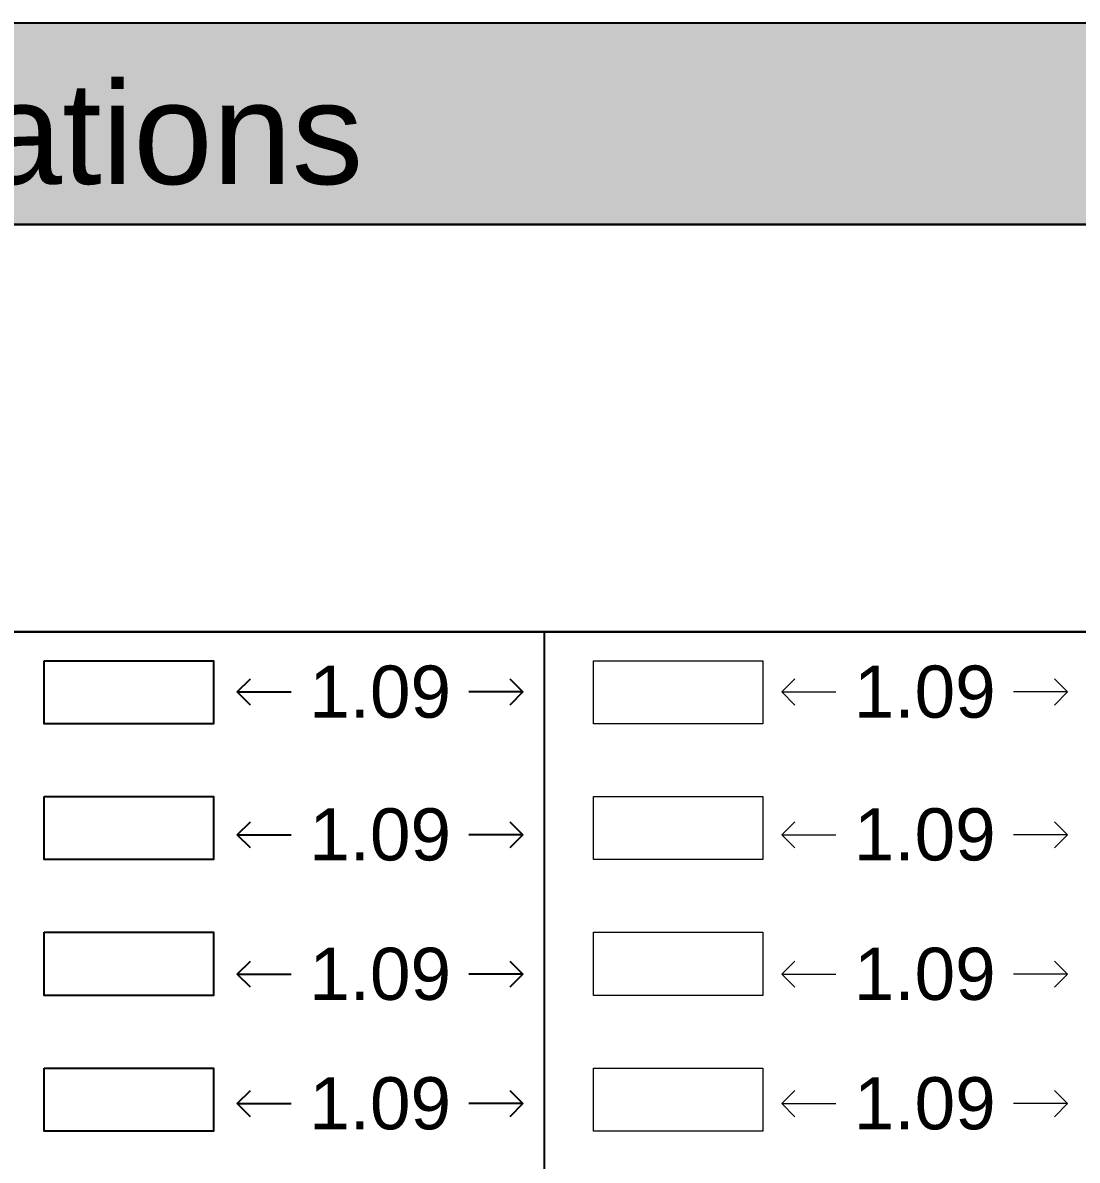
# Model space of a CAD drawing. Header units: millimetres. Extents: x -9481 to -9286, y 28719 to 28853.
# Drawn here: x -9455.52 to -9451.477, y 28758.811 to 28763.173 of the extents above; entities that cross this region are included whole.
import ezdxf

# ---------------------------------------------------------------- set-up
doc = ezdxf.new("R2010")
doc.units = ezdxf.units.MM
doc.header["$PDMODE"] = 34
doc.header["$PDSIZE"] = -15
doc.linetypes.add('CONTINULUS', pattern=[0])
doc.layers.add('BLK_1_FLR_1_REGULAR_ROOM_1', color=7, linetype='Continuous', plot=False)
doc.layers.add('BLK_1_FLR_1_REGULAR_ROOM_2', color=7, linetype='Continuous', plot=False)
for name, color, linetype in [('BLK_1_FLR_1_REGULAR_ROOM_3', 7, 'Continuous'), ('BLK_1_FLR_1_REGULAR_ROOM_4', 7, 'Continuous'), ('BLK_1_PLANTATION_GREENSTRIP', 7, 'Continuous'), ('HATCH', 7, 'Continuous')]:
    doc.layers.add(name, color=color, linetype=linetype)
for name, color, linetype, lineweight in [('BLK_1_FLR_2_REGULAR_ROOM_1', 7, 'Continuous', 0), ('BLK_1_FLR_2_REGULAR_ROOM_2', 7, 'Continuous', 0), ('BLK_1_FLR_2_REGULAR_ROOM_3', 7, 'Continuous', 0), ('BLK_1_FLR_2_REGULAR_ROOM_4', 7, 'Continuous', 0), ('PLAN', 7, 'Continuous', 40)]:
    doc.layers.add(name, color=color, linetype=linetype, lineweight=lineweight)
doc.styles.add('Arial', font='arial.ttf', dxfattribs={"height": 0.2})
doc.styles.get("Standard").update_dxf_attribs({"font": 'arial.ttf', "height": 0.25})
doc.styles.add('style2', font='arial.ttf', dxfattribs={"height": 0.3})
doc.dimstyles.new('INT DIM', dxfattribs={"dimtxt": 0.3, "dimasz": 0.1, "dimexe": 0.18, "dimexo": 0.0625, "dimgap": 0.09, "dimtad": 0, "dimzin": 0, "dimdsep": 46, "dimtxsty": 'style2', "dimblk": 'OPEN90', "dimcen": 0.09, "dimse1": 1, "dimse2": 1, "dimclrd": 250, "dimclrt": 256, "dimadec": 0, "dimazin": 0, "dimtfac": 1, "dimtofl": 0, "dimtmove": 0, "dimatfit": 3, "dimfxl": 0.18, "dimtolj": 1, "dimtzin": 0, "dimlwd": -1, "dimarcsym": 0})

# ---------------------------------------------------------------- blocks, each defined once
blk = doc.blocks.new('H3')
at = {"layer": 'HATCH', "linetype": 'CONTINULUS', "ltscale": 0.05}
h = blk.add_hatch(color=241, dxfattribs=at)
h.dxf.hatch_style = 1
h.paths.add_polyline_path([(-9435.4551, 28800.3378), (-9435.4551, 28799.5645), (-9396.4272, 28799.5645), (-9396.4272, 28800.3378)])
blk.add_lwpolyline([(-9435.4551, 28800.3378), (-9396.4272, 28800.3378), (-9396.4272, 28799.5645), (-9435.4551, 28799.5645), (-9435.4551, 28800.3378)], close=True)
at = {"color": 18, "insert": (-9423.7815, 28800.1103), "char_height": 0.391178, "attachment_point": 1}
blk.add_mtext_dynamic_manual_height_columns('Layers to be drawn on the Floor Plans and Sectional Elevations', width=16.982193, gutter_width=1.633, heights=[0], dxfattribs=at)
blk = doc.blocks.new('_Open90')
at = {"layer": 'PLAN', "color": 0, "lineweight": -2}
for p, q in [((-0.5, 0.5), (0, 0)), ((0, 0), (-1, 0)), ((0, 0), (-0.5, -0.5))]:
    blk.add_line(p, q, dxfattribs=at)
blk = doc.blocks.new('*D48')
at = {"layer": 'BLK_1_FLR_1_REGULAR_ROOM_1', "color": 250, "transparency": 16777216}
for p, q in [((-9454.5973, 28760.6066), (-9454.4904, 28760.6066)), ((-9453.7023, 28760.6066), (-9453.8093, 28760.6066))]:
    blk.add_line(p, q, dxfattribs=at)
at = {"layer": 'Defpoints', "color": 0, "transparency": 16777216}
for p in [(-9454.6973, 28760.7267), (-9453.6023, 28760.7267), (-9453.6023, 28760.6066)]:
    blk.add_point(p, dxfattribs=at)
at = {"layer": 'BLK_1_FLR_1_REGULAR_ROOM_1', "color": 250, "transparency": 16777216, "xscale": 0.1, "yscale": 0.1, "zscale": 0.1, "rotation": 180}
blk.add_blockref('_Open90', (-9454.6973, 28760.6066), dxfattribs=at)
at = {"layer": 'BLK_1_FLR_1_REGULAR_ROOM_1', "color": 250, "transparency": 16777216, "xscale": 0.1, "yscale": 0.1, "zscale": 0.1}
blk.add_blockref('_Open90', (-9453.6023, 28760.6066), dxfattribs=at)
at = {"layer": 'BLK_1_FLR_1_REGULAR_ROOM_1', "transparency": 16777216, "insert": (-9454.1498, 28760.6066), "char_height": 0.2, "attachment_point": 5, "style": 'Arial', "bg_fill": 3, "box_fill_scale": 1.1, "bg_fill_color": 256, "bg_fill_true_color": 13158600, "bg_fill_transparency": 0}
blk.add_mtext('\\A1;1.09', dxfattribs=at)
blk = doc.blocks.new('*D49')
at = {"layer": 'BLK_1_FLR_2_REGULAR_ROOM_1', "color": 250, "transparency": 16777216}
for p, q in [((-9452.5093, 28760.6066), (-9452.4024, 28760.6066)), ((-9451.6143, 28760.6066), (-9451.7213, 28760.6066))]:
    blk.add_line(p, q, dxfattribs=at)
at = {"layer": 'Defpoints', "color": 0, "transparency": 16777216}
for p in [(-9452.6093, 28760.7267), (-9451.5143, 28760.7267), (-9451.5143, 28760.6066)]:
    blk.add_point(p, dxfattribs=at)
at = {"layer": 'BLK_1_FLR_2_REGULAR_ROOM_1', "color": 250, "transparency": 16777216, "xscale": 0.1, "yscale": 0.1, "zscale": 0.1, "rotation": 180}
blk.add_blockref('_Open90', (-9452.6093, 28760.6066), dxfattribs=at)
at = {"layer": 'BLK_1_FLR_2_REGULAR_ROOM_1', "color": 250, "transparency": 16777216, "xscale": 0.1, "yscale": 0.1, "zscale": 0.1}
blk.add_blockref('_Open90', (-9451.5143, 28760.6066), dxfattribs=at)
at = {"layer": 'BLK_1_FLR_2_REGULAR_ROOM_1', "transparency": 16777216, "insert": (-9452.0618, 28760.6066), "char_height": 0.2, "attachment_point": 5, "style": 'Arial', "bg_fill": 3, "box_fill_scale": 1.1, "bg_fill_color": 256, "bg_fill_true_color": 13158600, "bg_fill_transparency": 0}
blk.add_mtext('\\A1;1.09', dxfattribs=at)
blk = doc.blocks.new('*D53')
at = {"layer": 'BLK_1_FLR_1_REGULAR_ROOM_2', "color": 250, "transparency": 16777216}
for p, q in [((-9454.5973, 28760.0592), (-9454.4904, 28760.0592)), ((-9453.7023, 28760.0592), (-9453.8093, 28760.0592))]:
    blk.add_line(p, q, dxfattribs=at)
at = {"layer": 'Defpoints', "color": 0, "transparency": 16777216}
for p in [(-9454.6973, 28760.1793), (-9453.6023, 28760.1793), (-9453.6023, 28760.0592)]:
    blk.add_point(p, dxfattribs=at)
at = {"layer": 'BLK_1_FLR_1_REGULAR_ROOM_2', "color": 250, "transparency": 16777216, "xscale": 0.1, "yscale": 0.1, "zscale": 0.1, "rotation": 180}
blk.add_blockref('_Open90', (-9454.6973, 28760.0592), dxfattribs=at)
at = {"layer": 'BLK_1_FLR_1_REGULAR_ROOM_2', "color": 250, "transparency": 16777216, "xscale": 0.1, "yscale": 0.1, "zscale": 0.1}
blk.add_blockref('_Open90', (-9453.6023, 28760.0592), dxfattribs=at)
at = {"layer": 'BLK_1_FLR_1_REGULAR_ROOM_2', "transparency": 16777216, "insert": (-9454.1498, 28760.0592), "char_height": 0.2, "attachment_point": 5, "style": 'Arial', "bg_fill": 3, "box_fill_scale": 1.1, "bg_fill_color": 256, "bg_fill_true_color": 13158600, "bg_fill_transparency": 0}
blk.add_mtext('\\A1;1.09', dxfattribs=at)
blk = doc.blocks.new('*D54')
at = {"layer": 'BLK_1_FLR_2_REGULAR_ROOM_2', "color": 250, "transparency": 16777216}
for p, q in [((-9452.5093, 28760.0592), (-9452.4024, 28760.0592)), ((-9451.6143, 28760.0592), (-9451.7213, 28760.0592))]:
    blk.add_line(p, q, dxfattribs=at)
at = {"layer": 'Defpoints', "color": 0, "transparency": 16777216}
for p in [(-9452.6093, 28760.1793), (-9451.5143, 28760.1793), (-9451.5143, 28760.0592)]:
    blk.add_point(p, dxfattribs=at)
at = {"layer": 'BLK_1_FLR_2_REGULAR_ROOM_2', "color": 250, "transparency": 16777216, "xscale": 0.1, "yscale": 0.1, "zscale": 0.1, "rotation": 180}
blk.add_blockref('_Open90', (-9452.6093, 28760.0592), dxfattribs=at)
at = {"layer": 'BLK_1_FLR_2_REGULAR_ROOM_2', "color": 250, "transparency": 16777216, "xscale": 0.1, "yscale": 0.1, "zscale": 0.1}
blk.add_blockref('_Open90', (-9451.5143, 28760.0592), dxfattribs=at)
at = {"layer": 'BLK_1_FLR_2_REGULAR_ROOM_2', "transparency": 16777216, "insert": (-9452.0618, 28760.0592), "char_height": 0.2, "attachment_point": 5, "style": 'Arial', "bg_fill": 3, "box_fill_scale": 1.1, "bg_fill_color": 256, "bg_fill_true_color": 13158600, "bg_fill_transparency": 0}
blk.add_mtext('\\A1;1.09', dxfattribs=at)
blk = doc.blocks.new('*D58')
at = {"layer": 'BLK_1_FLR_1_REGULAR_ROOM_3', "color": 250, "transparency": 16777216}
for p, q in [((-9454.5973, 28759.5245), (-9454.4904, 28759.5245)), ((-9453.7023, 28759.5245), (-9453.8093, 28759.5245))]:
    blk.add_line(p, q, dxfattribs=at)
at = {"layer": 'Defpoints', "color": 0, "transparency": 16777216}
for p in [(-9454.6973, 28759.6446), (-9453.6023, 28759.6446), (-9453.6023, 28759.5245)]:
    blk.add_point(p, dxfattribs=at)
at = {"layer": 'BLK_1_FLR_1_REGULAR_ROOM_3', "color": 250, "transparency": 16777216, "xscale": 0.1, "yscale": 0.1, "zscale": 0.1, "rotation": 180}
blk.add_blockref('_Open90', (-9454.6973, 28759.5245), dxfattribs=at)
at = {"layer": 'BLK_1_FLR_1_REGULAR_ROOM_3', "color": 250, "transparency": 16777216, "xscale": 0.1, "yscale": 0.1, "zscale": 0.1}
blk.add_blockref('_Open90', (-9453.6023, 28759.5245), dxfattribs=at)
at = {"layer": 'BLK_1_FLR_1_REGULAR_ROOM_3', "transparency": 16777216, "insert": (-9454.1498, 28759.5245), "char_height": 0.2, "attachment_point": 5, "style": 'Arial', "bg_fill": 3, "box_fill_scale": 1.1, "bg_fill_color": 256, "bg_fill_true_color": 13158600, "bg_fill_transparency": 0}
blk.add_mtext('\\A1;1.09', dxfattribs=at)
blk = doc.blocks.new('*D59')
at = {"layer": 'BLK_1_FLR_2_REGULAR_ROOM_3', "color": 250, "transparency": 16777216}
for p, q in [((-9452.5093, 28759.5245), (-9452.4024, 28759.5245)), ((-9451.6143, 28759.5245), (-9451.7213, 28759.5245))]:
    blk.add_line(p, q, dxfattribs=at)
at = {"layer": 'Defpoints', "color": 0, "transparency": 16777216}
for p in [(-9452.6093, 28759.6446), (-9451.5143, 28759.6446), (-9451.5143, 28759.5245)]:
    blk.add_point(p, dxfattribs=at)
at = {"layer": 'BLK_1_FLR_2_REGULAR_ROOM_3', "color": 250, "transparency": 16777216, "xscale": 0.1, "yscale": 0.1, "zscale": 0.1, "rotation": 180}
blk.add_blockref('_Open90', (-9452.6093, 28759.5245), dxfattribs=at)
at = {"layer": 'BLK_1_FLR_2_REGULAR_ROOM_3', "color": 250, "transparency": 16777216, "xscale": 0.1, "yscale": 0.1, "zscale": 0.1}
blk.add_blockref('_Open90', (-9451.5143, 28759.5245), dxfattribs=at)
at = {"layer": 'BLK_1_FLR_2_REGULAR_ROOM_3', "transparency": 16777216, "insert": (-9452.0618, 28759.5245), "char_height": 0.2, "attachment_point": 5, "style": 'Arial', "bg_fill": 3, "box_fill_scale": 1.1, "bg_fill_color": 256, "bg_fill_true_color": 13158600, "bg_fill_transparency": 0}
blk.add_mtext('\\A1;1.09', dxfattribs=at)
blk = doc.blocks.new('*D63')
at = {"layer": 'BLK_1_FLR_1_REGULAR_ROOM_4', "color": 250, "transparency": 16777216}
for p, q in [((-9454.5973, 28759.028), (-9454.4904, 28759.028)), ((-9453.7023, 28759.028), (-9453.8093, 28759.028))]:
    blk.add_line(p, q, dxfattribs=at)
at = {"layer": 'Defpoints', "color": 0, "transparency": 16777216}
for p in [(-9454.6973, 28759.1481), (-9453.6023, 28759.1481), (-9453.6023, 28759.028)]:
    blk.add_point(p, dxfattribs=at)
at = {"layer": 'BLK_1_FLR_1_REGULAR_ROOM_4', "color": 250, "transparency": 16777216, "xscale": 0.1, "yscale": 0.1, "zscale": 0.1, "rotation": 180}
blk.add_blockref('_Open90', (-9454.6973, 28759.028), dxfattribs=at)
at = {"layer": 'BLK_1_FLR_1_REGULAR_ROOM_4', "color": 250, "transparency": 16777216, "xscale": 0.1, "yscale": 0.1, "zscale": 0.1}
blk.add_blockref('_Open90', (-9453.6023, 28759.028), dxfattribs=at)
at = {"layer": 'BLK_1_FLR_1_REGULAR_ROOM_4', "transparency": 16777216, "insert": (-9454.1498, 28759.028), "char_height": 0.2, "attachment_point": 5, "style": 'Arial', "bg_fill": 3, "box_fill_scale": 1.1, "bg_fill_color": 256, "bg_fill_true_color": 13158600, "bg_fill_transparency": 0}
blk.add_mtext('\\A1;1.09', dxfattribs=at)
blk = doc.blocks.new('*D64')
at = {"layer": 'BLK_1_FLR_2_REGULAR_ROOM_4', "color": 250, "transparency": 16777216}
for p, q in [((-9452.5093, 28759.028), (-9452.4024, 28759.028)), ((-9451.6143, 28759.028), (-9451.7213, 28759.028))]:
    blk.add_line(p, q, dxfattribs=at)
at = {"layer": 'Defpoints', "color": 0, "transparency": 16777216}
for p in [(-9452.6093, 28759.1481), (-9451.5143, 28759.1481), (-9451.5143, 28759.028)]:
    blk.add_point(p, dxfattribs=at)
at = {"layer": 'BLK_1_FLR_2_REGULAR_ROOM_4', "color": 250, "transparency": 16777216, "xscale": 0.1, "yscale": 0.1, "zscale": 0.1, "rotation": 180}
blk.add_blockref('_Open90', (-9452.6093, 28759.028), dxfattribs=at)
at = {"layer": 'BLK_1_FLR_2_REGULAR_ROOM_4', "color": 250, "transparency": 16777216, "xscale": 0.1, "yscale": 0.1, "zscale": 0.1}
blk.add_blockref('_Open90', (-9451.5143, 28759.028), dxfattribs=at)
at = {"layer": 'BLK_1_FLR_2_REGULAR_ROOM_4', "transparency": 16777216, "insert": (-9452.0618, 28759.028), "char_height": 0.2, "attachment_point": 5, "style": 'Arial', "bg_fill": 3, "box_fill_scale": 1.1, "bg_fill_color": 256, "bg_fill_true_color": 13158600, "bg_fill_transparency": 0}
blk.add_mtext('\\A1;1.09', dxfattribs=at)

msp = doc.modelspace()

# ---------------------------------------------------------------- linework, layer by layer
for p, q in [((-9453.5208, 28760.8378), (-9453.5208, 28760.3171)), ((-9453.5208, 28760.3171), (-9453.5208, 28757.7139))]:
    msp.add_line(p, q)
for points in [[(-9481.2579, 28761.8791), (-9481.2579, 28762.3997), (-9442.23, 28762.3997), (-9442.23, 28761.8791)], [(-9442.23, 28761.3584), (-9442.23, 28760.8378), (-9481.2579, 28760.8378), (-9481.2579, 28761.3584), (-9481.2579, 28761.3584)], [(-9481.2579, 28760.3171), (-9481.2579, 28760.8378), (-9442.23, 28760.8378), (-9442.23, 28760.3171)]]:
    msp.add_lwpolyline(points)
at = {"layer": 'BLK_1_FLR_1_REGULAR_ROOM_1', "color": 1}
msp.add_lwpolyline([(-9455.4381, 28760.7267), (-9454.7889, 28760.7267), (-9454.7889, 28760.4845), (-9455.4381, 28760.4845)], close=True, dxfattribs=at)
at = {"layer": 'BLK_1_FLR_1_REGULAR_ROOM_2', "color": 1}
msp.add_lwpolyline([(-9455.4381, 28760.206), (-9454.7889, 28760.206), (-9454.7889, 28759.9639), (-9455.4381, 28759.9639)], close=True, dxfattribs=at)
at = {"layer": 'BLK_1_FLR_1_REGULAR_ROOM_3', "color": 1}
msp.add_lwpolyline([(-9455.4381, 28759.6854), (-9454.7889, 28759.6854), (-9454.7889, 28759.4432), (-9455.4381, 28759.4432)], close=True, dxfattribs=at)
at = {"layer": 'BLK_1_FLR_1_REGULAR_ROOM_4', "color": 1}
msp.add_lwpolyline([(-9455.4381, 28759.1647), (-9454.7889, 28759.1647), (-9454.7889, 28758.9226), (-9455.4381, 28758.9226)], close=True, dxfattribs=at)
at = {"layer": 'BLK_1_FLR_2_REGULAR_ROOM_1', "color": 1}
msp.add_lwpolyline([(-9453.3316, 28760.7267), (-9452.6824, 28760.7267), (-9452.6824, 28760.4845), (-9453.3316, 28760.4845)], close=True, dxfattribs=at)
at = {"layer": 'BLK_1_FLR_2_REGULAR_ROOM_2', "color": 1}
msp.add_lwpolyline([(-9453.3316, 28760.206), (-9452.6824, 28760.206), (-9452.6824, 28759.9639), (-9453.3316, 28759.9639)], close=True, dxfattribs=at)
at = {"layer": 'BLK_1_FLR_2_REGULAR_ROOM_3', "color": 1}
msp.add_lwpolyline([(-9453.3316, 28759.6854), (-9452.6824, 28759.6854), (-9452.6824, 28759.4432), (-9453.3316, 28759.4432)], close=True, dxfattribs=at)
at = {"layer": 'BLK_1_FLR_2_REGULAR_ROOM_4', "color": 1}
msp.add_lwpolyline([(-9453.3316, 28759.1647), (-9452.6824, 28759.1647), (-9452.6824, 28758.9226), (-9453.3316, 28758.9226)], close=True, dxfattribs=at)

# ---------------------------------------------------------------- block references
at = {"layer": 'BLK_1_PLANTATION_GREENSTRIP', "linetype": 'CONTINULUS'}
msp.add_blockref('H3', (-45.8028, -37.1648), dxfattribs=at)

# ---------------------------------------------------------------- dimensions: what is measured, and where the dimension line sits
at = {"layer": 'BLK_1_FLR_1_REGULAR_ROOM_2', "color": 1}
dim = msp.add_linear_dim(base=(-9453.60233, 28760.05918), p1=(-9454.69731, 28760.17925), p2=(-9453.60233, 28760.17925), dimstyle='INT DIM', override={"dimtxt": 0.2, "dimtxsty": 'Arial', "dimfxl": 0.125, "dimtfill": 1, "dimtfillclr": 7, "dimarcsym": 1}, dxfattribs=at)
dim.commit()
dim.dimension.update_dxf_attribs({"geometry": '*D53', "text_midpoint": (-9454.14982, 28760.05918)})
at = {"layer": 'BLK_1_FLR_1_REGULAR_ROOM_3', "color": 1}
dim = msp.add_linear_dim(base=(-9453.60233, 28759.52453), p1=(-9454.69731, 28759.6446), p2=(-9453.60233, 28759.6446), dimstyle='INT DIM', override={"dimtxt": 0.2, "dimtxsty": 'Arial', "dimfxl": 0.125, "dimtfill": 1, "dimtfillclr": 7, "dimarcsym": 1}, dxfattribs=at)
dim.commit()
dim.dimension.update_dxf_attribs({"geometry": '*D58', "text_midpoint": (-9454.14982, 28759.52453)})
at = {"layer": 'BLK_1_FLR_1_REGULAR_ROOM_4', "color": 1}
dim = msp.add_linear_dim(base=(-9453.60233, 28759.02805), p1=(-9454.69731, 28759.14812), p2=(-9453.60233, 28759.14812), dimstyle='INT DIM', override={"dimtxt": 0.2, "dimtxsty": 'Arial', "dimfxl": 0.125, "dimtfill": 1, "dimtfillclr": 7, "dimarcsym": 1}, dxfattribs=at)
dim.commit()
dim.dimension.update_dxf_attribs({"geometry": '*D63', "text_midpoint": (-9454.14982, 28759.02805)})
at = {"layer": 'BLK_1_FLR_2_REGULAR_ROOM_2', "color": 1}
dim = msp.add_linear_dim(base=(-9451.51435, 28760.05918), p1=(-9452.60932, 28760.17925), p2=(-9451.51435, 28760.17925), dimstyle='INT DIM', override={"dimtxt": 0.2, "dimtxsty": 'Arial', "dimfxl": 0.125, "dimtfill": 1, "dimtfillclr": 7, "dimarcsym": 1}, dxfattribs=at)
dim.commit()
dim.dimension.update_dxf_attribs({"geometry": '*D54', "text_midpoint": (-9452.06184, 28760.05918)})
at = {"layer": 'BLK_1_FLR_2_REGULAR_ROOM_3', "color": 1}
dim = msp.add_linear_dim(base=(-9451.51435, 28759.52453), p1=(-9452.60932, 28759.6446), p2=(-9451.51435, 28759.6446), dimstyle='INT DIM', override={"dimtxt": 0.2, "dimtxsty": 'Arial', "dimfxl": 0.125, "dimtfill": 1, "dimtfillclr": 7, "dimarcsym": 1}, dxfattribs=at)
dim.commit()
dim.dimension.update_dxf_attribs({"geometry": '*D59', "text_midpoint": (-9452.06184, 28759.52453)})
at = {"layer": 'BLK_1_FLR_2_REGULAR_ROOM_4', "color": 1}
dim = msp.add_linear_dim(base=(-9451.51435, 28759.02805), p1=(-9452.60932, 28759.14812), p2=(-9451.51435, 28759.14812), dimstyle='INT DIM', override={"dimtxt": 0.2, "dimtxsty": 'Arial', "dimfxl": 0.125, "dimtfill": 1, "dimtfillclr": 7, "dimarcsym": 1}, dxfattribs=at)
dim.commit()
dim.dimension.update_dxf_attribs({"geometry": '*D64', "text_midpoint": (-9452.06184, 28759.02805)})

# ---------------------------------------------------------------- next in the draw order: dimensions: what is measured, and where the dimension line sits
at = {"layer": 'BLK_1_FLR_1_REGULAR_ROOM_1', "color": 1}
dim = msp.add_linear_dim(base=(-9453.60233, 28760.60659), p1=(-9454.69731, 28760.72667), p2=(-9453.60233, 28760.72667), dimstyle='INT DIM', override={"dimtxt": 0.2, "dimtxsty": 'Arial', "dimfxl": 0.125, "dimtfill": 1, "dimtfillclr": 7, "dimarcsym": 1}, dxfattribs=at)
dim.commit()
dim.dimension.update_dxf_attribs({"geometry": '*D48', "text_midpoint": (-9454.14982, 28760.60659)})
at = {"layer": 'BLK_1_FLR_2_REGULAR_ROOM_1', "color": 1}
dim = msp.add_linear_dim(base=(-9451.51435, 28760.60659), p1=(-9452.60932, 28760.72667), p2=(-9451.51435, 28760.72667), dimstyle='INT DIM', override={"dimtxt": 0.2, "dimtxsty": 'Arial', "dimfxl": 0.125, "dimtfill": 1, "dimtfillclr": 7, "dimarcsym": 1}, dxfattribs=at)
dim.commit()
dim.dimension.update_dxf_attribs({"geometry": '*D49', "text_midpoint": (-9452.06184, 28760.60659)})

doc.saveas('drawing.dxf')
